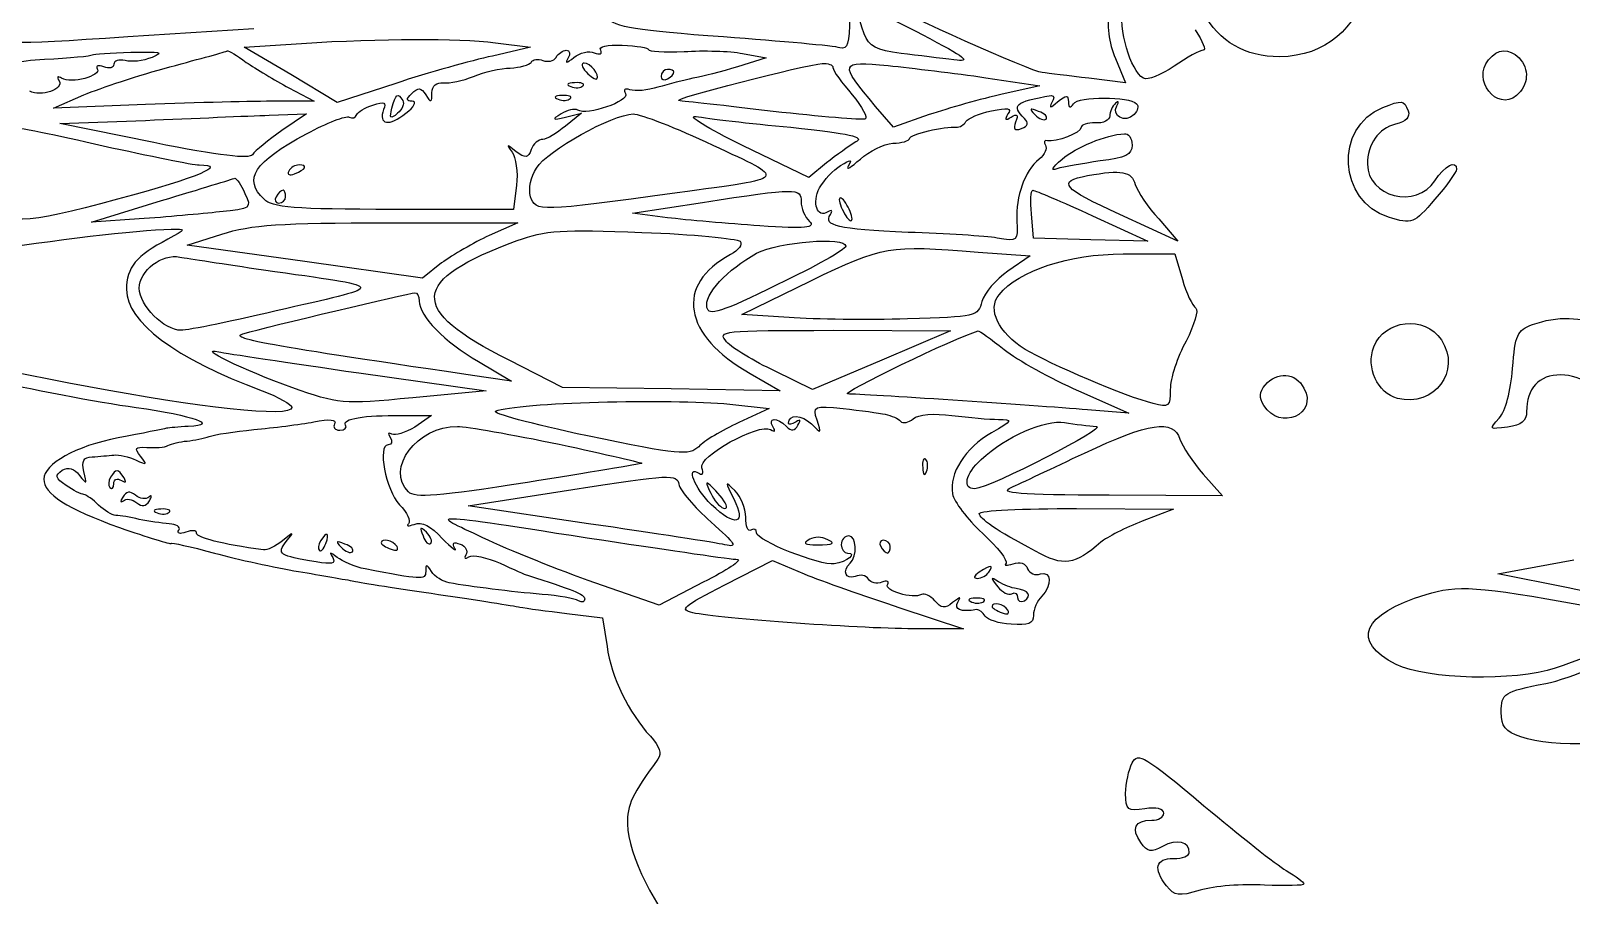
# Model space of a CAD drawing. Header units: millimetres. Extents: x -264 to 389, y -90 to 473.
# Drawn here: x -139.9 to 26.1, y 223.5 to 316.7 of the extents above; entities that cross this region are included whole.
import ezdxf

# ---------------------------------------------------------------- set-up
doc = ezdxf.new("R2010")
doc.units = ezdxf.units.MM
doc.layers.get('0').update_dxf_attribs({"linetype": 'CONTINUOUS'})

msp = doc.modelspace()

# ---------------------------------------------------------------- linework, layer by layer
for p, q in [((-115.82, 316.9), (-129.4, 316.01)), ((-89.76, 315.39), (-85.99, 314.91)), ((-116.85, 314.91), (-110.68, 315.32)), ((-111.84, 311.96), (-116.85, 314.91)), ((-85.99, 314.91), (-90.1, 313.95)), ((-60.61, 313.75), (-63.7, 312.78)), ((-63.15, 314.23), (-60.61, 313.75)), ((-22.96, 313.68), (-21.87, 311.07)), ((-112.05, 310.52), (-109.31, 309.08)), ((-106.84, 308.94), (-111.84, 311.96)), ((-100.53, 311), (-106.84, 308.94)), ((-36.95, 311.62), (-31.12, 310.73)), ((-31.12, 310.73), (-35.17, 309.84)), ((-21.87, 311.07), (-25.84, 311.55)), ((-137.42, 308.33), (-134.13, 309.77)), ((-109.31, 309.08), (-113.42, 309.08)), ((-127.48, 308.74), (-137.42, 308.33)), ((-114.17, 307.57), (-110.13, 307.71)), ((-110.13, 307.71), (-112.8, 305.93)), ((-82.22, 307.37), (-80.5, 307.78)), ((-80.5, 307.78), (-82.22, 306.41)), ((-46.9, 306.27), (-48.82, 308.53)), ((-43.06, 307.64), (-46.9, 306.27)), ((-136.74, 306.68), (-127.48, 307.02)), ((-126.59, 304.62), (-136.74, 306.68)), ((-56.02, 300.85), (-63.08, 304.28)), ((-54.1, 302.43), (-56.02, 300.85)), ((-87.5, 300.03), (-87.84, 297.42)), ((-133.31, 296.05), (-125.76, 298.38)), ((-87.84, 297.42), (-100.73, 297.42)), ((-75.02, 297.01), (-67.47, 298.18)), ((-128.16, 296.39), (-133.31, 296.05)), ((-101.42, 295.98), (-87.36, 295.98)), ((-87.36, 295.98), (-90.45, 294.61)), ((-71.24, 296.53), (-75.02, 297.01)), ((-31.81, 294.34), (-32.02, 296.94)), ((-25.43, 296.74), (-19.47, 293.99)), ((-16.24, 293.99), (-22.48, 296.87)), ((-18.3, 296.39), (-16.24, 293.99)), ((-123.02, 293.58), (-119.25, 294.75)), ((-25.64, 294.13), (-31.81, 294.34)), ((-19.47, 293.99), (-25.64, 294.13)), ((-110.33, 291.8), (-123.02, 293.58)), ((-37.78, 292.83), (-32.15, 292.42)), ((-32.15, 292.42), (-34.55, 290.77)), ((-22.14, 292.62), (-16.58, 292.62)), ((-16.58, 292.62), (-15.76, 289.88)), ((-97.65, 290.02), (-110.33, 291.8)), ((-95.59, 291.66), (-97.65, 290.02)), ((-63.22, 286.11), (-55.81, 289.74)), ((-58.14, 285.76), (-63.22, 286.11)), ((-53.34, 284.39), (-40.73, 284.32)), ((-40.73, 284.32), (-48.13, 281.17)), ((-91.61, 281.03), (-88.05, 278.91)), ((-82.56, 278.22), (-88.32, 281.17)), ((-48.13, 281.17), (-55.61, 278.01)), ((-104.5, 279.8), (-90.79, 277.88)), ((-88.05, 278.91), (-90.79, 279.32)), ((-62.33, 279.73), (-59.1, 277.88)), ((-55.61, 278.01), (-59.65, 280)), ((-90.79, 277.88), (-98.68, 277.12)), ((-70.83, 278.08), (-82.56, 278.22)), ((-59.1, 277.88), (-70.83, 278.08)), ((-26.94, 277.88), (-21.52, 275.48)), ((-64.52, 276.44), (-60.27, 275.96)), ((-60.27, 275.96), (-63.56, 274.45)), ((-21.52, 275.48), (-25.98, 275.82)), ((-99.91, 275.2), (-96.69, 275.2)), ((-96.69, 275.2), (-98.47, 273.97)), ((-13.5, 268.89), (-11.44, 266.56)), ((-92.71, 265.46), (-81.46, 267.25)), ((-11.44, 266.56), (-23.65, 266.63)), ((-79.75, 263.54), (-92.71, 265.46)), ((-27.15, 265.19), (-16.72, 265.12)), ((-16.72, 265.12), (-20.08, 263.82)), ((-65.07, 256.96), (-59.93, 259.57)), ((-59.93, 259.57), (-56.5, 258.13)), ((18.25, 258.13), (26.41, 259.64)), ((25.8, 256.62), (18.25, 258.13)), ((-72.13, 254.77), (-79.06, 257.17)), ((-67.4, 257.24), (-72.13, 254.77)), ((-46.21, 254.49), (-39.35, 252.23)), ((-82.08, 253.87), (-78.24, 253.39)), ((-78.24, 253.39), (-77.76, 250.31)), ((-39.35, 252.23), (-44.22, 252.23))]:
    msp.add_line(p, q)
for points in [[(-0.61, 331.78), (8.1, 327.12), (4.67, 313.88), (-5.27, 313.88)], [(-50.05, 316.35), (-50.81, 318.41), (-50.87, 319.37), (-50.12, 319.3)], [(-50.12, 319.3), (-49.85, 319.3), (-47.03, 317.93), (-43.81, 316.28)], [(-30.85, 312.17), (-32.02, 312.24), (-46.69, 318.82), (-46.42, 319.09)], [(-23.65, 319.23), (-23.92, 317.24), (-23.72, 315.39), (-22.96, 313.68)], [(-19.95, 311.55), (-21.39, 312.44), (-22.62, 316.76), (-22.21, 319.44)], [(-65.21, 316.01), (-74.6, 316.69), (-76.87, 317.04), (-77.83, 318.07)], [(-51.63, 318.2), (-51.63, 315.25), (-51.83, 314.64), (-52.66, 314.84)], [(-5.27, 313.88), (-9.04, 313.88), (-11.72, 315.46), (-13.57, 318.68)], [(-129.4, 316.01), (-142.98, 315.12), (-143.05, 315.12), (-146.06, 316.63)], [(-110.68, 315.32), (-101.83, 315.87), (-94.08, 315.87), (-89.76, 315.39)], [(-52.66, 314.84), (-53.28, 315.05), (-58.9, 315.53), (-65.21, 316.01)], [(-46.07, 314.23), (-48.75, 314.57), (-49.5, 314.98), (-50.05, 316.35)], [(-43.81, 316.28), (-39.01, 313.75), (-38.39, 313.27), (-40.38, 313.54)], [(-14.39, 316.76), (-13.57, 315.53), (-13.16, 314.57), (-13.5, 314.57)], [(-138.38, 313.61), (-135.64, 313.75), (-133.31, 313.95), (-133.24, 314.09)], [(-133.24, 314.09), (-133.1, 314.16), (-131.25, 314.29), (-129.06, 314.36)], [(-126.79, 313.81), (-127.75, 313.4), (-129.06, 313.27), (-129.67, 313.47)], [(-129.06, 314.36), (-125.83, 314.43), (-125.42, 314.36), (-126.79, 313.81)], [(-124.87, 312.78), (-121.58, 313.68), (-118.77, 314.43), (-118.7, 314.5)], [(-118.7, 314.5), (-118.56, 314.57), (-117.6, 314.02), (-116.64, 313.27)], [(-90.1, 313.95), (-92.37, 313.47), (-97.03, 312.17), (-100.53, 311)], [(-84.68, 313.47), (-84.14, 313.27), (-83.52, 313.4), (-83.24, 313.81)], [(-83.24, 313.81), (-83.04, 314.23), (-82.49, 314.57), (-82.15, 314.57)], [(-82.15, 314.57), (-81.74, 314.57), (-81.67, 314.16), (-81.94, 313.75)], [(-81.94, 313.75), (-82.35, 313.13), (-82.15, 313.13), (-81.32, 313.81)], [(-81.32, 313.81), (-80.71, 314.29), (-79.68, 314.57), (-79.13, 314.29)], [(-79.13, 314.29), (-78.51, 314.09), (-78.24, 314.16), (-78.44, 314.57)], [(-78.44, 314.57), (-78.72, 314.98), (-77.76, 315.19), (-76.11, 315.12)], [(-76.11, 315.12), (-74.53, 315.05), (-73.3, 314.84), (-73.3, 314.64)], [(-73.3, 314.64), (-73.3, 314.43), (-71.59, 314.36), (-69.46, 314.43)], [(-69.46, 314.43), (-67.4, 314.57), (-64.52, 314.5), (-63.15, 314.23)], [(-40.38, 313.54), (-41.69, 313.68), (-44.29, 314.02), (-46.07, 314.23)], [(-13.5, 314.57), (-13.84, 314.57), (-15.28, 313.81), (-16.65, 312.85)], [(17.23, 313.54), (18.25, 314.77), (19.42, 314.84), (20.52, 313.75)], [(20.52, 313.75), (21.68, 312.58), (21.55, 310.8), (20.24, 309.7)], [(-144.42, 312.37), (-143.8, 312.92), (-141.06, 313.47), (-138.38, 313.61)], [(-132.69, 312.58), (-132.21, 311.82), (-135.5, 310.93), (-136.53, 311.55)], [(-134.13, 309.77), (-132.35, 310.52), (-128.16, 311.89), (-124.87, 312.78)], [(-132, 312.78), (-132.55, 312.99), (-132.9, 312.92), (-132.69, 312.58)], [(-130.91, 313.06), (-130.91, 312.65), (-131.39, 312.58), (-132, 312.78)], [(-129.67, 313.47), (-130.36, 313.61), (-130.91, 313.47), (-130.91, 313.06)], [(-116.64, 313.27), (-115.61, 312.58), (-113.56, 311.34), (-112.05, 310.52)], [(-92.16, 311.76), (-90.99, 312.24), (-89.21, 312.65), (-88.18, 312.65)], [(-88.18, 312.65), (-87.15, 312.72), (-86.12, 312.99), (-85.92, 313.27)], [(-85.92, 313.27), (-85.78, 313.61), (-85.16, 313.68), (-84.68, 313.47)], [(-80.23, 313.2), (-80.57, 313.2), (-80.5, 312.78), (-80.02, 312.24)], [(-78.86, 311.48), (-78.51, 311.89), (-79.54, 313.2), (-80.23, 313.2)], [(-80.02, 312.24), (-79.54, 311.69), (-78.99, 311.41), (-78.86, 311.48)], [(-71.24, 312.51), (-71.59, 312.51), (-71.93, 312.17), (-71.93, 311.76)], [(-70.56, 312.24), (-70.56, 312.37), (-70.83, 312.51), (-71.24, 312.51)], [(-71.24, 311.48), (-70.83, 311.69), (-70.56, 312.03), (-70.56, 312.24)], [(-70.01, 309.15), (-71.11, 309.22), (-56.29, 313.06), (-54.58, 313.13)], [(-63.7, 312.78), (-65.41, 312.3), (-67.54, 311.69), (-68.5, 311.55)], [(-54.58, 313.13), (-53.96, 313.2), (-53.41, 312.99), (-53.41, 312.72)], [(-53.41, 312.72), (-53.41, 312.37), (-52.45, 311.07), (-51.35, 309.77)], [(-48.82, 308.53), (-52.8, 313.27), (-52.73, 313.4), (-47.45, 312.92)], [(-47.45, 312.92), (-44.91, 312.65), (-40.18, 312.1), (-36.95, 311.62)], [(-25.84, 311.55), (-27.97, 311.82), (-30.23, 312.1), (-30.85, 312.17)], [(-16.65, 312.85), (-18.09, 311.89), (-19.53, 311.34), (-19.95, 311.55)], [(20.24, 309.7), (18.12, 307.92), (15.44, 311.41), (17.23, 313.54)], [(-136.81, 311.28), (-136.26, 310.38), (-138.79, 309.49), (-139.96, 310.18)], [(-136.53, 311.55), (-136.94, 311.82), (-137.08, 311.76), (-136.81, 311.28)], [(-96.62, 309.97), (-96.62, 310.8), (-96.14, 311.14), (-95.38, 311.07)], [(-95.38, 311.07), (-94.77, 311), (-93.26, 311.28), (-92.16, 311.76)], [(-81.26, 311.07), (-82.01, 311.07), (-82.22, 310.86), (-81.67, 310.66)], [(-81.67, 310.66), (-81.19, 310.45), (-80.57, 310.52), (-80.36, 310.73)], [(-80.36, 310.73), (-80.09, 310.93), (-80.5, 311.14), (-81.26, 311.07)], [(-72.27, 310.59), (-73.37, 310.25), (-74.74, 310.11), (-75.29, 310.32)], [(-68.5, 311.55), (-69.46, 311.34), (-71.11, 310.93), (-72.27, 310.59)], [(-71.93, 311.76), (-71.93, 311.41), (-71.59, 311.28), (-71.24, 311.48)], [(-113.42, 309.08), (-115.68, 309.08), (-121.99, 308.94), (-127.48, 308.74)], [(-103, 308.67), (-101.76, 309.08), (-101.49, 308.94), (-101.83, 308.19)], [(-100.94, 308.33), (-100.53, 309.9), (-100.32, 310.04), (-99.77, 309.15)], [(-99.77, 309.15), (-99.57, 308.81), (-99.84, 308.19), (-100.32, 307.78)], [(-99.43, 307.78), (-98.54, 308.46), (-98.26, 309.08), (-98.74, 309.08)], [(-98.74, 309.08), (-99.43, 309.08), (-99.43, 309.29), (-98.81, 309.9)], [(-98.81, 309.9), (-98.13, 310.59), (-97.78, 310.59), (-97.3, 309.77)], [(-97.3, 309.77), (-96.75, 308.88), (-96.62, 308.94), (-96.62, 309.97)], [(-82.63, 309.7), (-83.38, 309.7), (-83.59, 309.49), (-83.04, 309.29)], [(-83.04, 309.29), (-82.56, 309.08), (-81.94, 309.15), (-81.74, 309.36)], [(-81.74, 309.36), (-81.46, 309.56), (-81.87, 309.77), (-82.63, 309.7)], [(-75.77, 309.9), (-75.29, 309.08), (-79.95, 307.5), (-80.91, 308.12)], [(-75.29, 310.32), (-75.84, 310.52), (-76.04, 310.32), (-75.77, 309.9)], [(-59.86, 307.98), (-64.93, 308.6), (-69.53, 309.08), (-70.01, 309.15)], [(-51.35, 309.77), (-50.26, 308.46), (-49.57, 307.3), (-49.98, 307.16)], [(-35.17, 309.84), (-37.36, 309.36), (-40.93, 308.33), (-43.06, 307.64)], [(-32.77, 307.23), (-34.21, 308.67), (-33.8, 309.01), (-29.89, 309.7)], [(-29.82, 308.94), (-30.16, 308.33), (-29.96, 308.33), (-29.2, 309.01)], [(-29.89, 309.7), (-29.55, 309.7), (-29.55, 309.36), (-29.82, 308.94)], [(-29.2, 309.01), (-28.24, 309.77), (-28.04, 309.77), (-28.04, 309.01)], [(-28.04, 309.01), (-28.04, 308.33), (-27.83, 308.33), (-27.49, 308.81)], [(-27.49, 308.81), (-27.01, 309.63), (-21.45, 309.63), (-20.7, 308.81)], [(-22.96, 308.88), (-23.31, 308.53), (-23.58, 307.92), (-23.58, 307.5)], [(-22.83, 308.6), (-22.55, 309.08), (-22.62, 309.15), (-22.96, 308.88)], [(-20.7, 308.81), (-20.43, 308.6), (-20.56, 308.05), (-20.97, 307.64)], [(5.84, 308.4), (7.9, 309.22), (8.1, 309.22), (8.58, 308.05)], [(-127.48, 307.02), (-122.4, 307.23), (-116.37, 307.5), (-114.17, 307.57)], [(-110.13, 305.58), (-107.93, 306.75), (-105.88, 307.57), (-105.53, 307.37)], [(-105.53, 307.37), (-105.19, 307.16), (-104.85, 307.3), (-104.71, 307.64)], [(-104.71, 307.64), (-104.64, 307.92), (-103.82, 308.4), (-103, 308.67)], [(-101.83, 308.19), (-102.45, 306.54), (-101.21, 306.34), (-99.43, 307.78)], [(-100.32, 307.78), (-101.14, 307.09), (-101.21, 307.23), (-100.94, 308.33)], [(-85.37, 301.88), (-84.14, 303.8), (-77.21, 307.64), (-74.95, 307.71)], [(-82.7, 307.71), (-83.72, 307.09), (-83.66, 307.02), (-82.22, 307.37)], [(-80.91, 308.12), (-81.26, 308.33), (-82.08, 308.12), (-82.7, 307.71)], [(-74.95, 307.71), (-74.12, 307.71), (-70.28, 306.2), (-66.37, 304.35)], [(-63.08, 304.28), (-66.99, 306.2), (-69.25, 307.57), (-68.16, 307.44)], [(-68.16, 307.44), (-66.99, 307.23), (-62.4, 306.68), (-57.94, 306.27)], [(-49.98, 307.16), (-50.33, 307.02), (-54.78, 307.44), (-59.86, 307.98)], [(-39.08, 306.89), (-38.87, 307.23), (-37.64, 307.78), (-36.34, 308.05)], [(-36.34, 308.05), (-34.55, 308.4), (-34.14, 308.33), (-34.55, 307.71)], [(-34.55, 307.71), (-34.96, 307.09), (-34.83, 306.96), (-34.21, 307.37)], [(-34.21, 307.37), (-33.52, 307.78), (-33.39, 307.64), (-33.73, 306.82)], [(-33.11, 306.13), (-32.36, 306.41), (-32.29, 306.75), (-32.77, 307.23)], [(-31.26, 307.98), (-32.22, 308.4), (-32.29, 308.33), (-31.67, 307.64)], [(-31.67, 307.64), (-31.19, 307.16), (-30.64, 306.96), (-30.44, 307.16)], [(-30.44, 307.16), (-30.23, 307.37), (-30.58, 307.78), (-31.26, 307.98)], [(-23.58, 307.5), (-23.58, 307.02), (-24.27, 306.68), (-25.16, 306.75)], [(-20.97, 307.64), (-21.93, 306.68), (-23.44, 307.5), (-22.83, 308.6)], [(6.46, 296.6), (1.04, 298.25), (0.56, 306.27), (5.84, 308.4)], [(8.58, 308.05), (8.79, 307.37), (8.38, 306.89), (7.21, 306.61)], [(-142.09, 306.34), (-141.61, 306.34), (-137.08, 305.45), (-132.07, 304.28)], [(-112.8, 305.93), (-114.24, 304.9), (-115.68, 303.73), (-115.96, 303.32)], [(-114.72, 298.52), (-116.99, 300.71), (-115.82, 302.5), (-110.13, 305.58)], [(-82.22, 306.41), (-83.18, 305.65), (-84.27, 304.97), (-84.68, 304.97)], [(-57.94, 306.27), (-51.49, 305.58), (-49.98, 305.24), (-50.94, 304.69)], [(-45.18, 305.04), (-45.18, 305.52), (-41.34, 306.41), (-40.11, 306.27)], [(-40.11, 306.27), (-39.76, 306.27), (-39.28, 306.54), (-39.08, 306.89)], [(-33.73, 306.82), (-34, 306.06), (-33.87, 305.86), (-33.11, 306.13)], [(-26.67, 306.27), (-26.67, 305.65), (-29.41, 304.62), (-30.3, 304.83)], [(-28.72, 302.84), (-27.15, 304.14), (-24.06, 305.45), (-22, 305.58)], [(-25.16, 306.75), (-25.98, 306.75), (-26.67, 306.54), (-26.67, 306.27)], [(-22, 305.58), (-21.59, 305.65), (-21.18, 305.1), (-21.18, 304.35)], [(7.21, 306.61), (5.36, 306.13), (4.19, 304.49), (4.19, 302.29)], [(-132.07, 304.28), (-127, 303.18), (-122.34, 302.22), (-121.72, 302.22)], [(-115.96, 303.32), (-116.3, 302.84), (-119.45, 303.18), (-126.59, 304.62)], [(-87.57, 303.66), (-88.59, 304.49), (-88.66, 304.49), (-87.98, 303.6)], [(-85.92, 303.87), (-86.26, 302.91), (-86.54, 302.91), (-87.57, 303.66)], [(-84.68, 304.97), (-85.16, 304.97), (-85.71, 304.49), (-85.92, 303.87)], [(-66.37, 304.35), (-58.28, 300.58), (-58.01, 300.85), (-70.21, 299.21)], [(-50.94, 304.69), (-51.63, 304.28), (-53.07, 303.25), (-54.1, 302.43)], [(-50.46, 302.84), (-49.5, 303.66), (-47.93, 304.49), (-46.97, 304.56)], [(-46.97, 304.56), (-46.01, 304.56), (-45.18, 304.83), (-45.18, 305.04)], [(-30.51, 304.35), (-30.3, 304.01), (-30.58, 303.32), (-31.19, 302.84)], [(-30.3, 304.83), (-30.64, 304.9), (-30.71, 304.69), (-30.51, 304.35)], [(-21.18, 304.35), (-21.18, 303.32), (-21.87, 302.98), (-24.61, 302.64)], [(-121.72, 302.22), (-118.56, 302.22), (-121.65, 300.92), (-130.5, 298.52)], [(-110.95, 302.22), (-111.36, 302.22), (-111.84, 301.95), (-112.05, 301.54)], [(-111.43, 301.26), (-110.2, 301.74), (-109.99, 302.22), (-110.95, 302.22)], [(-87.98, 303.6), (-87.57, 303.05), (-87.36, 301.4), (-87.5, 300.03)], [(-54.85, 299.75), (-54.37, 300.58), (-53.41, 301.68), (-52.59, 302.16)], [(-52.59, 302.16), (-51.49, 302.84), (-51.29, 302.84), (-51.77, 302.09)], [(-51.77, 302.09), (-52.04, 301.61), (-51.49, 301.95), (-50.46, 302.84)], [(-31.19, 302.84), (-32.77, 301.54), (-33.73, 298.86), (-33.59, 296.19)], [(-29.27, 301.81), (-30.03, 301.54), (-29.82, 301.88), (-28.72, 302.84)], [(-24.61, 302.64), (-26.53, 302.36), (-28.59, 302.02), (-29.27, 301.81)], [(4.19, 302.29), (4.19, 298.79), (9.48, 297.42), (11.46, 300.51)], [(11.46, 300.51), (12.49, 302.16), (13.8, 302.84), (13.8, 301.74)], [(-125.76, 298.38), (-121.58, 299.62), (-118.08, 300.71), (-117.88, 300.78)], [(-117.88, 300.78), (-117.67, 300.78), (-117.19, 300.1), (-116.78, 299.14)], [(-112.05, 301.54), (-112.25, 301.13), (-111.98, 301.06), (-111.43, 301.26)], [(-85.99, 298.79), (-86.26, 299.69), (-85.99, 300.92), (-85.37, 301.88)], [(-22.48, 296.87), (-28.72, 299.69), (-29.34, 300.44), (-25.98, 301.06)], [(-25.98, 301.06), (-22.28, 301.74), (-21.25, 301.54), (-20.84, 300.1)], [(13.8, 301.74), (13.73, 301.4), (12.7, 299.96), (11.46, 298.52)], [(-116.78, 299.14), (-116.03, 297.56), (-116.09, 297.49), (-119.52, 297.15)], [(-113.42, 298.79), (-113.63, 298.45), (-113.49, 298.11), (-113.15, 298.11)], [(-112.67, 299.48), (-112.87, 299.48), (-113.21, 299.21), (-113.42, 298.79)], [(-113.15, 298.11), (-112.73, 298.11), (-112.39, 298.45), (-112.39, 298.79)], [(-112.39, 298.79), (-112.39, 299.21), (-112.53, 299.48), (-112.67, 299.48)], [(-70.21, 299.21), (-85.16, 297.15), (-85.44, 297.15), (-85.99, 298.79)], [(-67.47, 298.18), (-57.25, 299.75), (-56.84, 299.75), (-56.84, 298.25)], [(-53.96, 297.15), (-55.13, 296.46), (-55.68, 298.11), (-54.85, 299.75)], [(-32.02, 296.94), (-32.15, 298.31), (-32.08, 299.48), (-31.88, 299.48)], [(-31.88, 299.48), (-31.6, 299.48), (-28.79, 298.25), (-25.43, 296.74)], [(-20.84, 300.1), (-20.56, 299.34), (-19.47, 297.63), (-18.3, 296.39)], [(-130.5, 298.52), (-140.85, 295.71), (-142.43, 295.71), (-145.52, 298.18)], [(-119.52, 297.15), (-121.44, 296.94), (-125.35, 296.6), (-128.16, 296.39)], [(-100.73, 297.42), (-111.57, 297.42), (-113.83, 297.63), (-114.72, 298.52)], [(-56.84, 298.25), (-56.84, 297.56), (-56.43, 296.6), (-55.95, 296.12)], [(-53.69, 296.87), (-53.41, 297.29), (-53.55, 297.42), (-53.96, 297.15)], [(-52.04, 298.11), (-52.38, 298.66), (-52.73, 298.86), (-52.73, 298.45)], [(-52.73, 298.45), (-52.73, 298.11), (-52.38, 297.29), (-52.04, 296.74)], [(-51.35, 296.39), (-51.35, 296.81), (-51.7, 297.56), (-52.04, 298.11)], [(11.46, 298.52), (9.13, 295.85), (9.06, 295.78), (6.46, 296.6)], [(-119.25, 294.75), (-116.16, 295.78), (-112.87, 295.98), (-101.42, 295.98)], [(-61.3, 295.64), (-64.66, 295.91), (-69.19, 296.26), (-71.24, 296.53)], [(-55.95, 296.12), (-55.26, 295.43), (-56.29, 295.3), (-61.3, 295.64)], [(-45.32, 294.95), (-53, 295.3), (-54.44, 295.64), (-53.69, 296.87)], [(-52.04, 296.74), (-51.7, 296.19), (-51.35, 296.05), (-51.35, 296.39)], [(-33.59, 296.19), (-33.46, 293.99), (-33.52, 293.93), (-35.72, 294.34)], [(-163, 289.47), (-159.16, 291.05), (-132.55, 295.09), (-124.74, 295.3)], [(-125.08, 294.2), (-128.51, 292.42), (-129.54, 291.18), (-129.54, 288.78)], [(-124.74, 295.3), (-123.09, 295.3), (-123.09, 295.3), (-125.08, 294.2)], [(-88.32, 281.17), (-99.29, 286.66), (-99.02, 289.81), (-87.43, 294.06)], [(-90.45, 294.61), (-92.09, 293.86), (-94.42, 292.49), (-95.59, 291.66)], [(-87.43, 294.06), (-84.41, 295.16), (-82.63, 295.3), (-73.99, 294.95)], [(-73.99, 294.95), (-68.5, 294.75), (-63.77, 294.27), (-63.42, 293.99)], [(-63.42, 293.99), (-63.15, 293.65), (-63.56, 293.03), (-64.45, 292.55)], [(-61.64, 292.69), (-59.24, 293.93), (-52.04, 294.54), (-52.04, 293.45)], [(-35.72, 294.34), (-36.95, 294.54), (-41.27, 294.82), (-45.32, 294.95)], [(-128.16, 288.92), (-128.16, 290.84), (-125.7, 292.69), (-123.78, 292.28)], [(-123.78, 292.28), (-122.95, 292.14), (-118.91, 291.53), (-114.79, 290.91)], [(-64.45, 292.55), (-70.49, 289.33), (-69.6, 283.84), (-62.33, 279.73)], [(-66.99, 286.86), (-67.33, 288.23), (-64.8, 290.98), (-61.64, 292.69)], [(-52.04, 293.45), (-52.04, 293.1), (-55.33, 291.25), (-59.38, 289.33)], [(-55.81, 289.74), (-47.93, 293.51), (-47.45, 293.58), (-37.78, 292.83)], [(-35.51, 288.23), (-33.39, 290.84), (-27.97, 292.62), (-22.14, 292.62)], [(-114.79, 290.91), (-101.14, 288.99), (-101.35, 289.26), (-112.39, 286.72)], [(-34.55, 290.77), (-35.86, 289.88), (-37.09, 288.44), (-37.36, 287.48)], [(-123.64, 284.39), (-125.49, 284.39), (-128.16, 287.07), (-128.16, 288.92)], [(-59.38, 289.33), (-65.48, 286.31), (-66.85, 285.9), (-66.99, 286.86)], [(-15.76, 289.88), (-15.35, 288.44), (-14.66, 287), (-14.32, 286.79)], [(-129.54, 288.78), (-129.54, 285.28), (-124.32, 281.38), (-114.93, 277.88)], [(-116.85, 284.05), (-114.31, 284.8), (-99.22, 288.37), (-98.47, 288.44)], [(-98.47, 288.44), (-98.2, 288.51), (-97.99, 288.1), (-97.99, 287.55)], [(-97.99, 287.55), (-97.99, 285.9), (-95.31, 283.16), (-91.61, 281.03)], [(-37.36, 287.48), (-37.78, 285.9), (-37.98, 285.83), (-45.39, 285.63)], [(-32.7, 282.34), (-35.58, 284.12), (-36.82, 286.66), (-35.51, 288.23)], [(-112.39, 286.72), (-117.88, 285.42), (-122.95, 284.39), (-123.64, 284.39)], [(-45.39, 285.63), (-49.64, 285.49), (-55.33, 285.56), (-58.14, 285.76)], [(-14.32, 286.79), (-13.98, 286.59), (-14.46, 285.01), (-15.35, 283.23)], [(21.96, 285.01), (24.63, 285.97), (27.31, 285.9), (29.5, 284.74)], [(-111.71, 276.09), (-111.71, 273.63), (-153.4, 281.31), (-161.7, 285.35)], [(-90.79, 279.32), (-114.86, 282.82), (-118.84, 283.57), (-116.85, 284.05)], [(-64.87, 283.16), (-65.89, 284.32), (-65.48, 284.39), (-53.34, 284.39)], [(-51.83, 277.53), (-52.73, 277.6), (-40.18, 283.64), (-37.78, 284.32)], [(-37.78, 284.32), (-37.64, 284.39), (-36.4, 283.43), (-34.96, 282.34)], [(4.88, 282.61), (5.98, 285.56), (10.37, 286.04), (12.15, 283.36)], [(19.83, 280.28), (20.11, 283.91), (20.31, 284.39), (21.96, 285.01)], [(-159.78, 283.02), (-155.32, 281.31), (-137.22, 277.26), (-128.51, 276.09)], [(-59.65, 280), (-61.92, 281.03), (-64.25, 282.47), (-64.87, 283.16)], [(-34.96, 282.34), (-33.52, 281.17), (-29.96, 279.18), (-26.94, 277.88)], [(-18.92, 276.51), (-21.73, 277.19), (-30.1, 280.76), (-32.7, 282.34)], [(-15.35, 283.23), (-16.31, 281.51), (-17.06, 279.18), (-17.06, 278.01)], [(7.42, 277.05), (5.29, 277.6), (3.99, 280.42), (4.88, 282.61)], [(12.15, 283.36), (14.34, 280), (11.4, 276.09), (7.42, 277.05)], [(-111.71, 278.22), (-116.92, 280.07), (-122.2, 282.68), (-119.59, 282.06)], [(-119.59, 282.06), (-118.84, 281.92), (-112.05, 280.9), (-104.5, 279.8)], [(-6.85, 278.49), (-5.54, 280), (-3.55, 279.87), (-2.66, 278.15)], [(18.39, 274.93), (19.08, 275.75), (19.63, 277.81), (19.83, 280.28)], [(25.04, 279.59), (22.64, 279.59), (21.34, 278.15), (21.34, 275.61)], [(29.57, 276.37), (29.57, 277.95), (27.24, 279.59), (25.04, 279.59)], [(-114.93, 277.88), (-113.15, 277.19), (-111.71, 276.37), (-111.71, 276.09)], [(-98.68, 277.12), (-106.42, 276.37), (-106.63, 276.44), (-111.71, 278.22)], [(-25.98, 275.82), (-31.81, 276.3), (-50.26, 277.53), (-51.83, 277.53)], [(-17.06, 278.01), (-17.06, 276.16), (-17.2, 276.03), (-18.92, 276.51)], [(-6.98, 276.3), (-7.53, 277.12), (-7.46, 277.74), (-6.85, 278.49)], [(-2.66, 278.15), (-1.09, 275.34), (-5.27, 273.49), (-6.98, 276.3)], [(-128.51, 276.09), (-122.27, 275.2), (-119.39, 274.17), (-122.88, 274.04)], [(-79.88, 273.01), (-85.92, 274.31), (-90.31, 275.48), (-89.76, 275.68)], [(-89.76, 275.68), (-87.43, 276.64), (-70.97, 277.05), (-64.52, 276.44)], [(-55.13, 274.72), (-55.61, 276.23), (-55.47, 276.3), (-52.32, 275.96)], [(-52.32, 275.96), (-50.46, 275.75), (-48.41, 275.48), (-47.79, 275.34)], [(21.34, 275.61), (21.34, 274.65), (20.79, 274.17), (19.28, 273.97)], [(-122.88, 274.04), (-123.91, 273.97), (-124.94, 273.9), (-125.22, 273.83)], [(-115.82, 273.69), (-113.76, 273.9), (-110.81, 274.24), (-109.37, 274.52)], [(-109.37, 274.52), (-107.66, 274.86), (-106.84, 274.79), (-107.11, 274.31)], [(-107.11, 274.31), (-107.32, 273.97), (-107.11, 273.63), (-106.56, 273.63)], [(-106.56, 273.63), (-106.01, 273.63), (-105.74, 273.9), (-105.94, 274.17)], [(-105.94, 274.17), (-106.36, 274.86), (-103.89, 275.27), (-99.91, 275.2)], [(-98.47, 273.97), (-99.5, 273.35), (-100.6, 273.01), (-100.94, 273.21)], [(-99.16, 266.97), (-101.69, 269.44), (-98.2, 274.11), (-93.87, 274.04)], [(-93.87, 274.04), (-92.91, 274.04), (-87.98, 273.15), (-82.9, 272.12)], [(-63.56, 274.45), (-65.35, 273.63), (-67.33, 272.46), (-67.88, 271.84)], [(-60.13, 273.69), (-59.65, 273.42), (-59.58, 273.49), (-59.86, 273.97)], [(-59.86, 273.97), (-60.48, 275), (-59.45, 275.07), (-58.42, 274.04)], [(-58.42, 274.04), (-57.87, 273.49), (-57.53, 273.56), (-57.18, 274.17)], [(-58.21, 274.38), (-58.21, 275.34), (-56.77, 275.34), (-55.74, 274.31)], [(-57.39, 274.52), (-57.87, 274.24), (-58.21, 274.17), (-58.21, 274.38)], [(-57.18, 274.17), (-56.84, 274.72), (-56.91, 274.86), (-57.39, 274.52)], [(-55.74, 274.31), (-54.65, 273.21), (-54.65, 273.21), (-55.13, 274.72)], [(-47.79, 275.34), (-47.1, 275.2), (-46.35, 274.86), (-46.14, 274.59)], [(-46.14, 274.59), (-45.87, 274.31), (-45.25, 274.45), (-44.77, 274.86)], [(-44.77, 274.86), (-44.22, 275.34), (-42.51, 275.48), (-40.59, 275.2)], [(-40.59, 275.2), (-38.74, 275), (-36.54, 274.79), (-35.58, 274.79)], [(-25.02, 274.04), (-23.58, 274.04), (-36.47, 267.39), (-38.12, 267.32)], [(-37.43, 270.47), (-34.76, 272.94), (-30.58, 274.79), (-28.45, 274.45)], [(-35.58, 274.79), (-34, 274.79), (-34, 274.65), (-36.34, 273.35)], [(-28.45, 274.45), (-27.35, 274.24), (-25.84, 274.11), (-25.02, 274.04)], [(-26.32, 271.16), (-19.33, 274.45), (-16.72, 274.86), (-16.04, 272.67)], [(19.28, 273.97), (17.29, 273.69), (17.29, 273.69), (18.39, 274.93)], [(-130.43, 272.8), (-135.02, 271.91), (-138.45, 269.99), (-138.45, 268.35)], [(-125.22, 273.83), (-125.56, 273.76), (-127.82, 273.28), (-130.43, 272.8)], [(-125.08, 271.98), (-124.67, 272.19), (-123.78, 272.39), (-123.02, 272.46)], [(-123.02, 272.46), (-122.27, 272.53), (-121.17, 272.73), (-120.62, 272.94)], [(-120.62, 272.94), (-120.07, 273.15), (-117.88, 273.49), (-115.82, 273.69)], [(-101.14, 272.87), (-100.87, 272.39), (-100.94, 272.05), (-101.35, 272.05)], [(-100.94, 273.21), (-101.35, 273.42), (-101.42, 273.28), (-101.14, 272.87)], [(-67.88, 271.84), (-68.91, 270.88), (-69.94, 270.95), (-79.88, 273.01)], [(-67.54, 269.58), (-68.02, 270.75), (-61.37, 274.45), (-60.13, 273.69)], [(-36.34, 273.35), (-39.15, 271.71), (-40.93, 268.96), (-40.52, 266.77)], [(-16.04, 272.67), (-15.76, 271.91), (-14.66, 270.2), (-13.5, 268.89)], [(-134.13, 269.17), (-134.41, 270.33), (-134.2, 270.68), (-133.24, 270.75)], [(-133.24, 270.75), (-132.49, 270.81), (-131.46, 270.88), (-130.91, 270.95)], [(-130.91, 270.95), (-130.36, 271.02), (-129.26, 270.75), (-128.51, 270.4)], [(-128.51, 270.4), (-127.34, 269.85), (-127.27, 269.92), (-128.03, 270.81)], [(-128.03, 270.81), (-128.71, 271.71), (-128.64, 271.84), (-127.34, 271.77)], [(-127.34, 271.77), (-126.45, 271.71), (-125.42, 271.77), (-125.08, 271.98)], [(-101.35, 272.05), (-102.52, 272.05), (-101.62, 267.18), (-100.12, 265.6)], [(-82.9, 272.12), (-77.83, 271.02), (-73.78, 270.06), (-73.99, 270.06)], [(-34.21, 267.45), (-33.25, 267.87), (-29.68, 269.58), (-26.32, 271.16)], [(-136.05, 267.66), (-137.22, 268.48), (-137.29, 268.76), (-136.46, 269.31)], [(-136.46, 269.31), (-135.78, 269.72), (-135.16, 269.51), (-134.61, 268.76)], [(-134.61, 268.76), (-133.79, 267.73), (-133.79, 267.8), (-134.13, 269.17)], [(-129.81, 268.48), (-130.43, 269.51), (-130.7, 269.51), (-131.25, 268.55)], [(-73.99, 270.06), (-74.19, 269.99), (-79.75, 269.03), (-86.33, 268)], [(-66.51, 265.6), (-68.36, 267.39), (-69.32, 269.92), (-67.81, 268.96)], [(-67.81, 268.96), (-67.47, 268.76), (-67.33, 268.96), (-67.54, 269.58)], [(-43.4, 270.47), (-43.61, 270.75), (-43.81, 270.33), (-43.74, 269.58)], [(-43.74, 269.58), (-43.74, 268.83), (-43.54, 268.62), (-43.33, 269.17)], [(-43.33, 269.17), (-43.13, 269.65), (-43.19, 270.27), (-43.4, 270.47)], [(-38.12, 267.32), (-39.49, 267.25), (-39.15, 268.96), (-37.43, 270.47)], [(-138.45, 268.35), (-138.45, 266.77), (-135.98, 265.19), (-130.29, 263.13)], [(-134.13, 266.7), (-134.41, 266.7), (-135.3, 267.18), (-136.05, 267.66)], [(-131.25, 268.55), (-131.52, 268.14), (-131.52, 267.66), (-131.32, 267.45)], [(-131.32, 267.45), (-131.11, 267.18), (-130.91, 267.39), (-130.91, 267.87)], [(-130.91, 267.87), (-130.91, 268.35), (-130.56, 268.48), (-130.08, 268.21)], [(-130.08, 268.21), (-129.6, 267.93), (-129.54, 268), (-129.81, 268.48)], [(-86.33, 268), (-96, 266.49), (-98.47, 266.29), (-99.16, 266.97)], [(-81.46, 267.25), (-70.9, 268.89), (-70.21, 268.89), (-70.01, 267.8)], [(-70.01, 267.8), (-69.87, 267.11), (-68.36, 265.33), (-66.58, 263.75)], [(-66.99, 267.93), (-67.06, 267.93), (-66.85, 267.32), (-66.44, 266.56)], [(-65.55, 266.56), (-66.24, 267.32), (-66.85, 267.93), (-66.99, 267.93)], [(-63.97, 267.11), (-65.07, 268.21), (-65.07, 268.14), (-64.11, 266.22)], [(-23.65, 266.63), (-33.52, 266.63), (-35.58, 266.84), (-34.21, 267.45)], [(-132.55, 265.53), (-133.1, 266.15), (-133.86, 266.63), (-134.13, 266.7)], [(-129.95, 266.42), (-130.22, 265.94), (-130.22, 265.74), (-129.88, 266.01)], [(-128.58, 266.63), (-129.19, 267.11), (-129.54, 267.04), (-129.95, 266.42)], [(-129.88, 266.01), (-129.6, 266.29), (-128.92, 266.22), (-128.44, 265.81)], [(-127.14, 266.42), (-127.41, 266.15), (-128.1, 266.22), (-128.58, 266.63)], [(-128.44, 265.81), (-127.82, 265.33), (-127.48, 265.4), (-127.07, 266.01)], [(-127.07, 266.01), (-126.79, 266.49), (-126.79, 266.7), (-127.14, 266.42)], [(-100.12, 265.6), (-99.29, 264.78), (-98.88, 263.82), (-99.16, 263.54)], [(-64.11, 266.22), (-62.67, 263.48), (-63.91, 263.13), (-66.51, 265.6)], [(-66.44, 266.56), (-66.03, 265.81), (-65.41, 265.19), (-65.07, 265.19)], [(-65.07, 265.19), (-64.66, 265.19), (-64.93, 265.81), (-65.55, 266.56)], [(-62.81, 264.23), (-62.81, 265.19), (-63.36, 266.49), (-63.97, 267.11)], [(-40.52, 266.77), (-40.38, 265.94), (-38.94, 264.02), (-37.3, 262.52)], [(-130.7, 264.44), (-131.11, 264.5), (-131.94, 264.98), (-132.55, 265.53)], [(-128.16, 264.02), (-129.12, 264.23), (-130.22, 264.44), (-130.7, 264.44)], [(-124.94, 263.54), (-125.76, 263.61), (-127.2, 263.82), (-128.16, 264.02)], [(-125.83, 265.12), (-126.59, 265.12), (-126.79, 264.92), (-126.24, 264.71)], [(-126.24, 264.71), (-125.76, 264.5), (-125.15, 264.57), (-124.94, 264.78)], [(-124.94, 264.78), (-124.67, 264.98), (-125.08, 265.19), (-125.83, 265.12)], [(-91.13, 262.04), (-96.96, 264.78), (-98.13, 264.85), (-78.1, 261.76)], [(-62.26, 262.86), (-62.6, 262.65), (-62.81, 263.27), (-62.81, 264.23)], [(-37.64, 264.64), (-37.64, 264.98), (-32.91, 265.19), (-27.15, 265.19)], [(-31.6, 260.6), (-35.86, 262.86), (-37.64, 264.09), (-37.64, 264.64)], [(-130.29, 263.13), (-127.27, 262.1), (-124.74, 261.28), (-124.74, 261.42)], [(-123.91, 262.86), (-123.64, 263.2), (-124.19, 263.48), (-124.94, 263.54)], [(-123.16, 262.65), (-123.78, 262.38), (-124.12, 262.52), (-123.91, 262.86)], [(-121.99, 262.52), (-121.99, 262.86), (-122.47, 262.86), (-123.16, 262.65)], [(-114.79, 260.73), (-119.32, 261.35), (-121.99, 262.04), (-121.99, 262.52)], [(-112.32, 261.62), (-111.43, 262.72), (-111.5, 262.72), (-112.73, 261.69)], [(-108.07, 261.42), (-107.59, 262.58), (-108, 262.79), (-108.62, 261.69)], [(-99.16, 263.54), (-99.43, 263.27), (-99.16, 263.27), (-98.54, 263.48)], [(-98.54, 263.48), (-97.71, 263.82), (-96.75, 263.27), (-95.52, 261.97)], [(-97.23, 262.65), (-97.92, 263.27), (-97.99, 263.2), (-97.58, 262.24)], [(-96.75, 261.42), (-96.55, 261.62), (-96.75, 262.17), (-97.23, 262.65)], [(-65.07, 261.28), (-66.03, 261.49), (-72.61, 262.52), (-79.75, 263.54)], [(-66.58, 263.75), (-63.84, 261.35), (-63.63, 260.94), (-65.07, 261.28)], [(-61.64, 262.58), (-61.64, 262.93), (-61.92, 263.06), (-62.26, 262.86)], [(-53.28, 259.22), (-54.78, 259.02), (-61.64, 261.69), (-61.64, 262.58)], [(-37.3, 262.52), (-35.65, 261.01), (-34.55, 259.57), (-34.76, 259.29)], [(-20.08, 263.82), (-21.87, 263.13), (-23.92, 262.1), (-24.54, 261.56)], [(-124.74, 261.42), (-124.74, 261.56), (-122.68, 261.08), (-120.07, 260.39)], [(-112.73, 261.69), (-113.49, 261.14), (-114.38, 260.66), (-114.79, 260.73)], [(-109.1, 259.43), (-113.15, 260.12), (-113.35, 260.25), (-112.32, 261.62)], [(-108.62, 261.69), (-108.89, 261.28), (-108.96, 260.87), (-108.76, 260.66)], [(-108.76, 260.66), (-108.62, 260.46), (-108.28, 260.8), (-108.07, 261.42)], [(-106.01, 261.35), (-106.97, 261.76), (-107.04, 261.69), (-106.42, 261.01)], [(-106.42, 261.01), (-105.94, 260.53), (-105.4, 260.32), (-105.19, 260.53)], [(-105.19, 260.53), (-104.98, 260.73), (-105.33, 261.14), (-106.01, 261.35)], [(-100.39, 261.08), (-100.8, 261.76), (-102.1, 262.04), (-102.1, 261.49)], [(-102.1, 261.49), (-102.1, 261.35), (-101.62, 261.01), (-101.01, 260.8)], [(-101.01, 260.8), (-100.46, 260.6), (-100.18, 260.66), (-100.39, 261.08)], [(-97.58, 262.24), (-97.37, 261.56), (-96.96, 261.21), (-96.75, 261.42)], [(-95.52, 261.97), (-94.49, 260.94), (-93.87, 260.46), (-94.15, 260.87)], [(-94.15, 260.87), (-94.49, 261.49), (-94.29, 261.62), (-93.6, 261.35)], [(-93.6, 261.35), (-92.98, 261.14), (-92.71, 260.6), (-92.98, 260.18)], [(-79.06, 257.17), (-82.9, 258.54), (-88.32, 260.66), (-91.13, 262.04)], [(-78.1, 261.76), (-70.76, 260.66), (-64.25, 259.7), (-63.7, 259.7)], [(-56.09, 261.76), (-56.7, 261.42), (-56.36, 261.28), (-55.2, 261.28)], [(-54.3, 261.97), (-54.85, 262.17), (-55.68, 262.1), (-56.09, 261.76)], [(-55.2, 261.28), (-53.21, 261.28), (-53, 261.42), (-54.3, 261.97)], [(-51.7, 262.24), (-52.11, 262.24), (-52.52, 261.83), (-52.52, 261.28)], [(-52.52, 261.28), (-52.52, 260.8), (-52.18, 260.39), (-51.83, 260.39)], [(-51.56, 259.29), (-50.74, 260.05), (-50.87, 262.24), (-51.7, 262.24)], [(-47.99, 261.76), (-48.34, 261.76), (-48.47, 261.49), (-48.27, 261.08)], [(-48.27, 261.08), (-48.06, 260.73), (-47.72, 260.39), (-47.51, 260.39)], [(-47.24, 261.08), (-47.24, 261.49), (-47.58, 261.76), (-47.99, 261.76)], [(-47.51, 260.39), (-47.38, 260.39), (-47.24, 260.73), (-47.24, 261.08)], [(-24.54, 261.56), (-27.35, 259.09), (-28.59, 258.88), (-31.6, 260.6)], [(-120.07, 260.39), (-117.53, 259.7), (-113.49, 258.81), (-111.02, 258.4)], [(-107.32, 259.91), (-106.97, 259.22), (-107.38, 259.16), (-109.1, 259.43)], [(-106.84, 259.91), (-107.66, 260.53), (-107.73, 260.53), (-107.32, 259.91)], [(-103.82, 258.68), (-104.92, 258.88), (-106.29, 259.5), (-106.84, 259.91)], [(-96.69, 258.4), (-97.17, 259.22), (-97.3, 259.22), (-97.3, 258.4)], [(-92.98, 260.18), (-93.19, 259.77), (-93.05, 259.7), (-92.64, 259.98)], [(-92.64, 259.98), (-92.23, 260.25), (-90.72, 259.91), (-89.28, 259.29)], [(-89.28, 259.29), (-87.84, 258.61), (-86.54, 258.06), (-86.33, 257.99)], [(-63.7, 259.7), (-63.15, 259.64), (-64.8, 258.54), (-67.4, 257.24)], [(-51.83, 260.39), (-50.74, 260.39), (-51.9, 259.43), (-53.28, 259.22)], [(-51.01, 257.85), (-52.04, 257.51), (-52.45, 258.4), (-51.56, 259.29)], [(-34.76, 259.29), (-35.03, 259.02), (-34.69, 259.02), (-34, 259.22)], [(-34, 259.22), (-33.25, 259.5), (-32.63, 259.29), (-32.43, 258.68)], [(-111.02, 258.4), (-108.55, 257.99), (-105.88, 257.51), (-105.05, 257.37)], [(-105.05, 257.37), (-104.23, 257.17), (-100.12, 256.55), (-95.93, 255.93)], [(-97.3, 258.4), (-97.3, 257.44), (-97.85, 257.51), (-103.82, 258.68)], [(-94.77, 257.17), (-95.45, 257.3), (-96.34, 257.85), (-96.69, 258.4)], [(-86.33, 257.99), (-81.53, 256.48), (-80.16, 255.93), (-80.16, 255.45)], [(-56.5, 258.13), (-54.65, 257.37), (-49.98, 255.73), (-46.21, 254.49)], [(-49.57, 257.58), (-49.85, 257.99), (-50.46, 258.13), (-51.01, 257.85)], [(-48.13, 257.24), (-48.68, 257.03), (-49.37, 257.17), (-49.57, 257.58)], [(-47.51, 257.03), (-47.31, 257.37), (-47.58, 257.44), (-48.13, 257.24)], [(-37.64, 258.33), (-38.26, 257.92), (-38.32, 257.65), (-37.84, 257.65)], [(-37.84, 257.65), (-37.43, 257.65), (-36.82, 257.99), (-36.61, 258.33)], [(-36.61, 258.33), (-36.06, 259.16), (-36.34, 259.16), (-37.64, 258.33)], [(-35.58, 257.3), (-36.47, 257.85), (-36.47, 257.78), (-35.65, 256.76)], [(-33.66, 256.55), (-34.14, 256.62), (-35.03, 256.96), (-35.58, 257.3)], [(-32.43, 258.68), (-32.22, 258.2), (-31.6, 257.92), (-31.06, 258.13)], [(-31.06, 258.13), (-29.89, 258.54), (-29.75, 256.89), (-30.92, 255.73)], [(-95.93, 255.93), (-91.75, 255.31), (-87.77, 254.7), (-87.15, 254.56)], [(-84.75, 255.93), (-88.05, 256.21), (-92.43, 256.76), (-94.77, 257.17)], [(-80.84, 255.25), (-81.19, 255.45), (-82.97, 255.8), (-84.75, 255.93)], [(-68.5, 253.94), (-70.01, 254.29), (-69.6, 254.63), (-65.07, 256.96)], [(-43.88, 255.93), (-44.77, 255.38), (-47.99, 256.34), (-47.51, 257.03)], [(-42.44, 255.25), (-42.92, 255.8), (-43.54, 256.07), (-43.88, 255.93)], [(-35.65, 256.76), (-35.17, 256.14), (-34.48, 255.8), (-34.14, 256)], [(-34.14, 256), (-33.8, 256.21), (-33.52, 256), (-33.52, 255.59)], [(-32.77, 255.25), (-31.95, 255.8), (-32.29, 256.34), (-33.66, 256.55)], [(-30.92, 255.73), (-31.4, 255.25), (-31.81, 254.35), (-31.81, 253.67)], [(7.28, 248.39), (2.34, 250.86), (3.58, 253.81), (10.5, 255.93)], [(10.5, 255.93), (13.8, 256.96), (16.06, 256.82), (27.37, 254.77)], [(47.95, 250.45), (42.39, 252.71), (34.99, 254.77), (25.8, 256.62)], [(-87.15, 254.56), (-86.47, 254.42), (-84.2, 254.15), (-82.08, 253.87)], [(-80.16, 255.45), (-80.16, 255.11), (-80.43, 255.04), (-80.84, 255.25)], [(-40.52, 255.04), (-41.34, 254.35), (-41.75, 254.42), (-42.44, 255.25)], [(-39.97, 255.11), (-39.56, 255.73), (-39.63, 255.73), (-40.52, 255.04)], [(-37.91, 254.29), (-39.7, 254.01), (-40.38, 254.29), (-39.97, 255.11)], [(-38.05, 255.52), (-38.8, 255.52), (-39.01, 255.31), (-38.46, 255.11)], [(-38.46, 255.11), (-37.98, 254.9), (-37.36, 254.97), (-37.16, 255.18)], [(-37.16, 255.18), (-36.88, 255.38), (-37.3, 255.59), (-38.05, 255.52)], [(-37.02, 253.6), (-37.23, 254.01), (-37.64, 254.29), (-37.91, 254.29)], [(-34.55, 254.22), (-34.96, 254.9), (-36.27, 255.18), (-36.27, 254.63)], [(-36.27, 254.63), (-36.27, 254.49), (-35.79, 254.15), (-35.17, 253.94)], [(-35.17, 253.94), (-34.62, 253.74), (-34.35, 253.81), (-34.55, 254.22)], [(-33.52, 255.59), (-33.52, 255.18), (-33.18, 255.04), (-32.77, 255.25)], [(-44.22, 252.23), (-49.64, 252.16), (-65.83, 253.33), (-68.5, 253.94)], [(-34.21, 252.71), (-35.51, 252.78), (-36.75, 253.19), (-37.02, 253.6)], [(-31.81, 253.67), (-31.81, 252.78), (-32.36, 252.57), (-34.21, 252.71)], [(35.06, 252.85), (35.06, 252.3), (28.82, 249.42), (24.43, 247.98)], [(23.4, 246.33), (25.87, 246.81), (31.7, 249.21), (35.6, 251.41)], [(-77.76, 250.31), (-77.28, 247.02), (-75.43, 243.18), (-73.09, 240.64)], [(24.43, 247.98), (20.04, 246.54), (10.57, 246.74), (7.28, 248.39)], [(18.6, 243.24), (18.6, 245.3), (18.87, 245.44), (23.4, 246.33)], [(20.72, 240.57), (19.01, 241.19), (18.6, 241.67), (18.6, 243.24)], [(36.84, 241.26), (31.7, 239.68), (24.29, 239.34), (20.72, 240.57)], [(-73.09, 240.64), (-72.07, 239.54), (-71.86, 238.79), (-72.27, 238.17)], [(-72.27, 238.17), (-75.02, 234.4), (-75.63, 233.23), (-75.56, 231.17)], [(-21.87, 234.47), (-21.87, 235.56), (-21.52, 237.07), (-21.18, 237.76)], [(-21.18, 237.76), (-20.56, 238.99), (-19.81, 238.51), (-13.43, 233.16)], [(-19.81, 232.82), (-21.66, 232.55), (-21.87, 232.68), (-21.87, 234.47)], [(-17.75, 232.34), (-17.75, 232.82), (-18.57, 233.03), (-19.81, 232.82)], [(-13.43, 233.16), (-9.59, 229.94), (-5.61, 226.79), (-4.58, 226.17)], [(-75.56, 231.17), (-75.5, 227.88), (-72.55, 221.99), (-69.25, 218.56)], [(-20.22, 229.19), (-21.32, 230.69), (-20.91, 231.59), (-19.05, 231.59)], [(-19.05, 231.59), (-18.37, 231.59), (-17.75, 231.93), (-17.75, 232.34)], [(-17.89, 228.77), (-19.12, 228.09), (-19.53, 228.16), (-20.22, 229.19)], [(-15.01, 228.09), (-15.01, 229.32), (-16.31, 229.6), (-17.89, 228.77)], [(-17.48, 224.52), (-18.92, 226.37), (-18.64, 227.47), (-16.72, 227.47)], [(-16.72, 227.47), (-15.76, 227.47), (-15.01, 227.75), (-15.01, 228.09)], [(-4.58, 226.17), (-3.49, 225.55), (-2.66, 224.93), (-2.66, 224.73)], [(-13.84, 224.04), (-16.17, 223.36), (-16.58, 223.43), (-17.48, 224.52)], [(-6.92, 224.59), (-9.25, 224.73), (-12.33, 224.52), (-13.84, 224.04)], [(-2.66, 224.73), (-2.66, 224.52), (-4.58, 224.52), (-6.92, 224.59)]]:
    msp.add_open_spline(points, degree=3)

doc.saveas('drawing.dxf')
